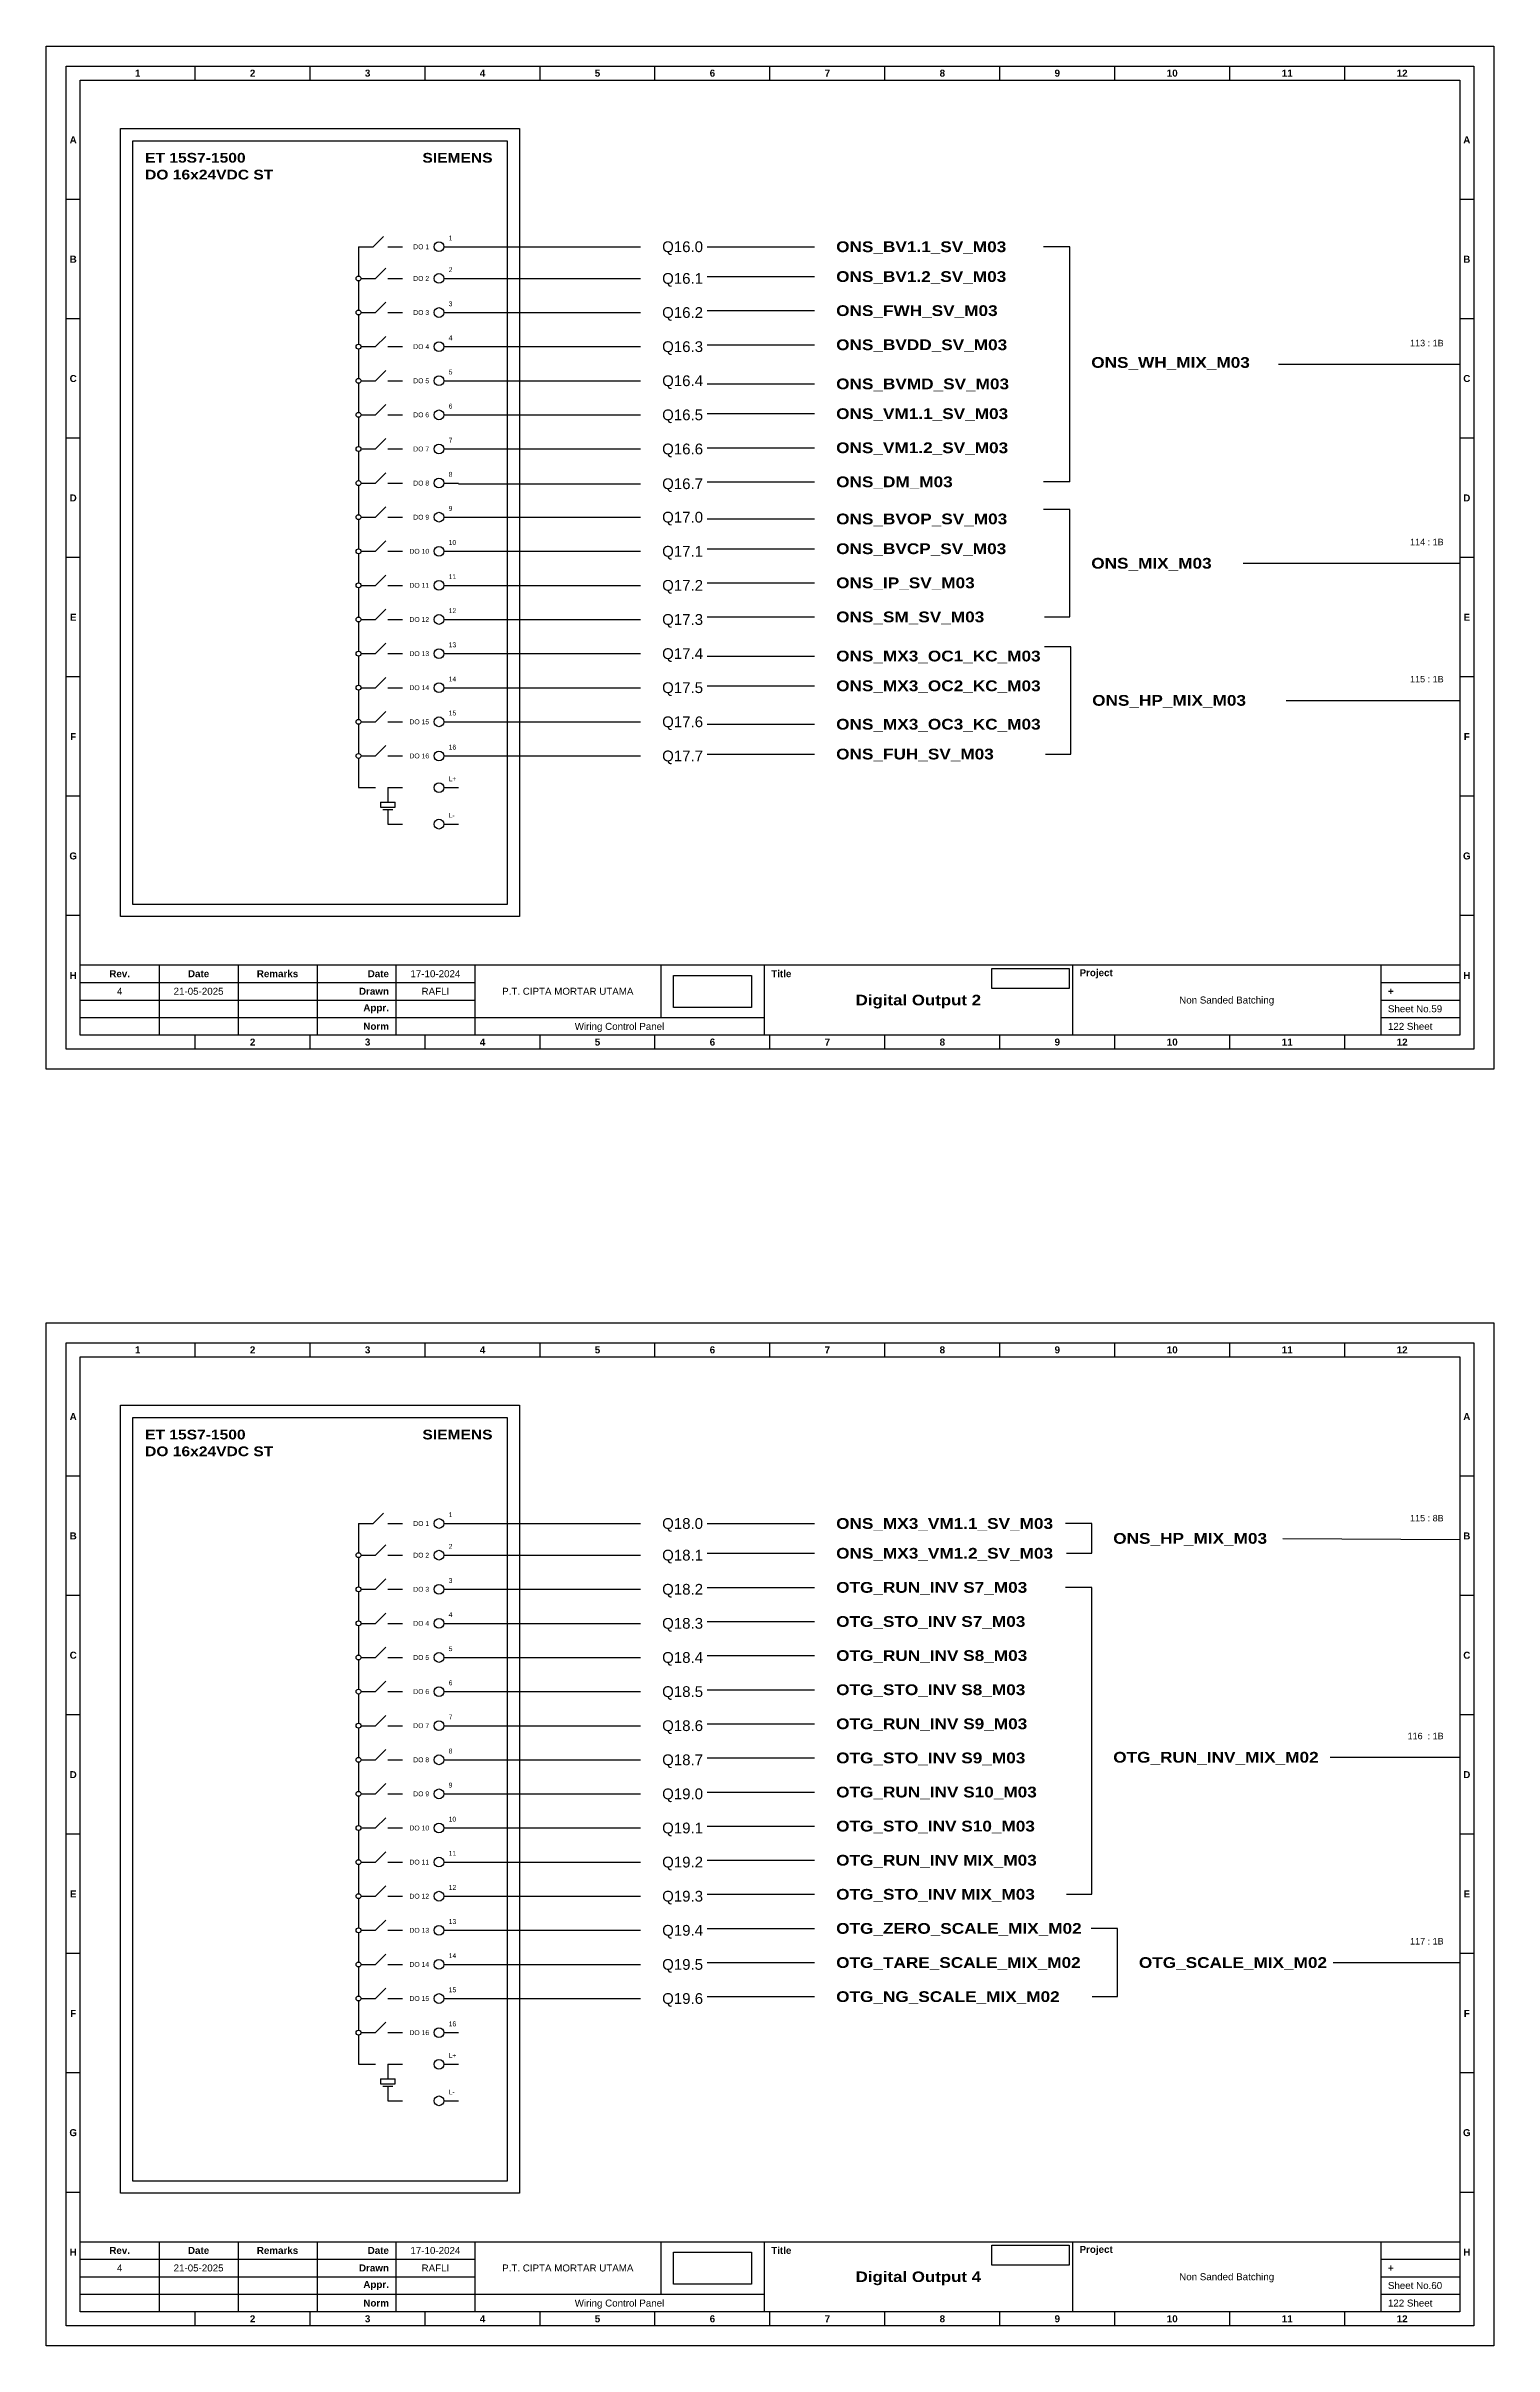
# Model space of a CAD drawing. Header units: centimetres. Extents: x 960 to 2473, y 652 to 2370.
# Drawn here: x 960.8 to 1230.1, y 652.5 to 1080.5 of the extents above; entities that cross this region are included whole.
import ezdxf
from ezdxf.enums import TextEntityAlignment as Align

# ---------------------------------------------------------------- set-up
doc = ezdxf.new("R2010")
doc.units = ezdxf.units.CM
doc.header["$MEASUREMENT"] = 0
doc.styles.add('Bold', font='ariblk.ttf', dxfattribs={"height": 25.4})
doc.styles.get("Standard").update_dxf_attribs({"font": 'arial.ttf'})
picture_1 = doc.add_image_def('image1.png', size_in_pixel=(2048, 847))
picture_2 = doc.add_image_def('image2.png', size_in_pixel=(2092, 542))

# ---------------------------------------------------------------- blocks, each defined once
blk = doc.blocks.new('KOP MU PROJECT')
at = {"color": 6, "ltscale": 50}
for p, q in [((27.74, 184.05), (27.74, 186.66)), ((49.13, 184.05), (49.13, 186.66)), ((70.51, 184.05), (70.51, 186.66)), ((91.89, 184.05), (91.89, 186.66)), ((113.27, 184.05), (113.27, 186.66)), ((134.66, 184.05), (134.66, 186.66)), ((156.04, 184.05), (156.04, 186.66)), ((177.42, 184.05), (177.42, 186.66)), ((198.8, 184.05), (198.8, 186.66)), ((220.19, 184.05), (220.19, 186.66)), ((241.57, 184.05), (241.57, 186.66)), ((6.36, 161.84), (3.75, 161.84)), ((265.59, 161.84), (262.98, 161.84)), ((6.36, 139.63), (3.75, 139.63)), ((265.59, 139.63), (262.98, 139.63)), ((6.36, 117.42), (3.75, 117.42)), ((265.59, 117.42), (262.98, 117.42)), ((6.36, 95.22), (3.75, 95.22)), ((265.59, 95.22), (262.98, 95.22)), ((6.36, 73.01), (3.75, 73.01)), ((265.59, 73.01), (262.98, 73.01)), ((6.36, 50.8), (3.75, 50.8)), ((265.59, 50.8), (262.98, 50.8)), ((6.36, 28.59), (3.75, 28.59)), ((265.59, 28.59), (262.98, 28.59)), ((27.74, 3.75), (27.74, 6.36)), ((49.13, 3.75), (49.13, 6.36)), ((70.51, 3.75), (70.51, 6.36)), ((91.89, 3.75), (91.89, 6.36)), ((113.27, 3.75), (113.27, 6.36)), ((134.66, 3.75), (134.66, 6.36)), ((156.04, 3.75), (156.04, 6.36)), ((177.42, 3.75), (177.42, 6.36)), ((198.8, 3.75), (198.8, 6.36)), ((220.19, 3.75), (220.19, 6.36)), ((241.57, 3.75), (241.57, 6.36))]:
    blk.add_line(p, q, dxfattribs=at)
at = {"ltscale": 50}
for p, q in [((6.36, 19.41), (262.98, 19.41)), ((21.04, 19.41), (21.04, 6.36)), ((35.72, 19.41), (35.72, 6.36)), ((50.41, 19.41), (50.41, 6.36)), ((65.09, 19.41), (65.09, 6.36)), ((79.77, 19.41), (79.77, 6.36)), ((114.35, 19.41), (114.35, 9.62)), ((133.6, 19.41), (133.6, 6.36)), ((190.95, 19.41), (190.95, 6.36)), ((248.3, 19.41), (248.3, 6.36)), ((6.36, 16.15), (79.77, 16.15)), ((6.36, 12.89), (79.77, 12.89)), ((248.3, 16.15), (262.98, 16.15)), ((248.3, 12.89), (262.98, 12.89)), ((6.36, 9.62), (133.6, 9.62)), ((248.3, 9.62), (262.98, 9.62))]:
    blk.add_line(p, q, dxfattribs=at)
at = {"color": 1, "ltscale": 50}
blk.add_lwpolyline([(269.34, 0), (0, 0), (0, 190.41), (269.34, 190.41)], close=True, dxfattribs=at)
at = {"color": 6, "ltscale": 50}
for points in [[(265.59, 3.75), (3.75, 3.75), (3.75, 186.66), (265.59, 186.66)], [(262.98, 6.36), (6.36, 6.36), (6.36, 184.05), (262.98, 184.05)]]:
    blk.add_lwpolyline(points, close=True, dxfattribs=at)
at = {"ltscale": 50, "char_height": 1.305, "attachment_point": 4}
for s, width, heights, insert in [('\\pxqc;{\\fArial|b1|i0|c0|p34;1}', 21.3825, [2.51], (6.36, 185.36)), ('\\pxqc;{\\fArial|b1|i0|c0|p34;2}', 21.3825, [2.51], (27.74, 185.36)), ('\\pxqc;{\\fArial|b1|i0|c0|p34;3}', 21.3825, [2.51], (49.13, 185.36)), ('\\pxqc;{\\fArial|b1|i0|c0|p34;4}', 21.3825, [2.51], (70.51, 185.36)), ('\\pxqc;{\\fArial|b1|i0|c0|p34;5}', 21.3825, [2.51], (91.89, 185.36)), ('\\pxqc;{\\fArial|b1|i0|c0|p34;6}', 21.3825, [2.51], (113.27, 185.36)), ('\\pxqc;{\\fArial|b1|i0|c0|p34;7}', 21.3825, [2.51], (134.66, 185.36)), ('\\pxqc;{\\fArial|b1|i0|c0|p34;8}', 21.3825, [2.51], (156.04, 185.36)), ('\\pxqc;{\\fArial|b1|i0|c0|p34;9}', 21.3825, [2.51], (177.42, 185.36)), ('\\pxqc;{\\fArial|b1|i0|c0|p34;10}', 21.3825, [2.51], (198.8, 185.36)), ('\\pxqc;{\\fArial|b1|i0|c0|p34;11}', 21.3825, [2.51], (220.19, 185.36)), ('\\pxqc;{\\fArial|b1|i0|c0|p34;12}', 21.3825, [2.51], (241.57, 185.36)), ('\\pxqc;{\\fArial|b1|i0|c0|p34;A}', 2.61, [2.51], (3.75, 172.95)), ('\\pxqc;{\\fArial|b1|i0|c0|p34;A}', 2.61, [2.51], (262.98, 172.95)), ('\\pxqc;{\\fArial|b1|i0|c0|p34;B}', 2.61, [2.51], (3.75, 150.74)), ('\\pxqc;{\\fArial|b1|i0|c0|p34;B}', 2.61, [2.51], (262.98, 150.74)), ('\\pxqc;{\\fArial|b1|i0|c0|p34;C}', 2.61, [2.51], (3.75, 128.53)), ('\\pxqc;{\\fArial|b1|i0|c0|p34;C}', 2.61, [2.51], (262.98, 128.53)), ('\\pxqc;{\\fArial|b1|i0|c0|p34;D}', 2.61, [2.51], (3.75, 106.32)), ('\\pxqc;{\\fArial|b1|i0|c0|p34;D}', 2.61, [2.51], (262.98, 106.32)), ('\\pxqc;{\\fArial|b1|i0|c0|p34;E}', 2.61, [2.51], (3.75, 84.11)), ('\\pxqc;{\\fArial|b1|i0|c0|p34;E}', 2.61, [2.51], (262.98, 84.11)), ('\\pxqc;{\\fArial|b1|i0|c0|p34;F}', 2.61, [2.51], (3.75, 61.9)), ('\\pxqc;{\\fArial|b1|i0|c0|p34;F}', 2.61, [2.51], (262.98, 61.9)), ('\\pxqc;{\\fArial|b1|i0|c0|p34;G}', 2.61, [2.51], (3.75, 39.69)), ('\\pxqc;{\\fArial|b1|i0|c0|p34;G}', 2.61, [2.51], (262.98, 39.69)), ('\\pxqc;{\\fArial|b1|i0|c0|p34;H}', 2.61, [2.51], (3.75, 17.47)), ('\\pxqc;{\\fArial|b1|i0|c0|p34;Rev.}', 14.6811, [2.88], (6.36, 17.78)), ('\\pxqc;{\\fArial|b1|i0|c0|p34;Date}', 14.6811, [2.88], (21.04, 17.78)), ('\\pxqc;{\\fArial|b1|i0|c0|p34;Remarks}', 14.6811, [2.88], (35.72, 17.78)), ('\\pxqr;{\\fArial|b1|i0|c0|p34;Date}', 13.3761, [2.88], (50.41, 17.78)), ('\\pxql;{\\fArial|b1|i0|c0|p34;Title}', 50.2419, [2.88], (134.9, 17.78)), ('\\pxql;{\\fArial|b1|i0|c0|p34;Project}', 50.2419, [2.88], (192.25, 17.78)), ('\\pxqc;{\\fArial|b1|i0|c0|p34;H}', 2.61, [2.51], (262.98, 17.47)), ('\\pxqr;{\\fArial|b1|i0|c0|p34;Drawn}', 13.3761, [2.88], (50.41, 14.52)), ('\\pxql;{\\fArial|b1|i0|c0|p34;+}', 14.6811, [2.88], (249.61, 14.52)), ('\\pxqr;{\\fArial|b1|i0|c0|p34;Appr.}', 13.3761, [2.88], (50.41, 11.26)), ('\\pxqr;{\\fArial|b1|i0|c0|p34;Norm}', 13.3761, [2.88], (50.41, 7.99)), ('\\pxqc;{\\fArial|b1|i0|c0|p34;2}', 21.3825, [2.51], (27.74, 5.06)), ('\\pxqc;{\\fArial|b1|i0|c0|p34;3}', 21.3825, [2.51], (49.13, 5.06)), ('\\pxqc;{\\fArial|b1|i0|c0|p34;4}', 21.3825, [2.51], (70.51, 5.06)), ('\\pxqc;{\\fArial|b1|i0|c0|p34;5}', 21.3825, [2.51], (91.89, 5.06)), ('\\pxqc;{\\fArial|b1|i0|c0|p34;6}', 21.3825, [2.51], (113.27, 5.06)), ('\\pxqc;{\\fArial|b1|i0|c0|p34;7}', 21.3825, [2.51], (134.66, 5.06)), ('\\pxqc;{\\fArial|b1|i0|c0|p34;8}', 21.3825, [2.51], (156.04, 5.06)), ('\\pxqc;{\\fArial|b1|i0|c0|p34;9}', 21.3825, [2.51], (177.42, 5.06)), ('\\pxqc;{\\fArial|b1|i0|c0|p34;10}', 21.3825, [2.51], (198.8, 5.06)), ('\\pxqc;{\\fArial|b1|i0|c0|p34;11}', 21.3825, [2.51], (220.19, 5.06)), ('\\pxqc;{\\fArial|b1|i0|c0|p34;12}', 21.3825, [2.51], (241.57, 5.06))]:
    blk.add_mtext_dynamic_manual_height_columns(s, width=width, gutter_width=0.0326, heights=heights, dxfattribs=dict(at, insert=insert))
at = {"ltscale": 50}
for tag, p in [('DATECREATED', (72.43, 17.78)), ('REV', (13.7, 14.52)), ('REVDATE', (28.38, 14.52)), ('REMARKS', (43.06, 14.52)), ('DRAWN', (72.43, 14.52)), ('COMPANY', (97.06, 14.52)), ('PROJECT', (219.62, 12.89)), ('NORM', (72.43, 7.99)), ('APPR', (72.43, 11.26)), ('DRAWINGCATEGORY', (106.68, 7.99)), ('DESCRIPTION', (162.27, 10.03))]:
    blk.add_attdef(tag, text='', height=1.3, dxfattribs=at).set_placement(p, align=Align.MIDDLE_CENTER)
at = {"ltscale": 50, "style": 'Bold'}
blk.add_attdef('TITLE', text='', height=1.96, dxfattribs=at).set_placement((162.27, 12.89), align=Align.MIDDLE_CENTER)
at = {"ltscale": 50}
for tag, p in [('TOTALSHEET', (249.61, 7.99)), ('SHEETNUMBER', (249.61, 11.26))]:
    blk.add_attdef(tag, text='', height=1.3, dxfattribs=at).set_placement(p, align=Align.MIDDLE_LEFT)
image = blk.add_image(picture_1, insert=(116.72, 11.48), size_in_units=(14.5, 6), dxfattribs=at)
image.dxf.flags = 15
image = blk.add_image(picture_2, insert=(175.94, 15.04), size_in_units=(14.36, 3.72), dxfattribs=at)
image.dxf.flags = 15

msp = doc.modelspace()

# ---------------------------------------------------------------- linework, layer by layer
at = {"ltscale": 50}
for p, q in [((1021.62, 1043.11), (1023.54, 1045.03)), ((1018.9, 1043.11), (1021.62, 1043.11)), ((1018.9, 1043.11), (1018.9, 1037.67)), ((1024.34, 1043.11), (1027.06, 1043.11)), ((1018.9, 1036.76), (1018.9, 1031.32)), ((1019.35, 1037.21), (1022.07, 1037.21)), ((1022.07, 1037.21), (1024, 1039.14)), ((1024.34, 1037.21), (1027.06, 1037.21)), ((1022.07, 1030.87), (1024, 1032.79)), ((1018.9, 1030.41), (1018.9, 1024.97)), ((1019.35, 1030.87), (1022.07, 1030.87)), ((1024.34, 1030.87), (1027.06, 1030.87)), ((1018.9, 1024.07), (1018.9, 1018.63)), ((1019.35, 1024.52), (1022.07, 1024.52)), ((1022.07, 1024.52), (1024, 1026.44)), ((1024.34, 1024.52), (1027.06, 1024.52)), ((1022.07, 1018.17), (1024, 1020.1)), ((1018.9, 1017.72), (1018.9, 1012.28)), ((1019.35, 1018.17), (1022.07, 1018.17)), ((1024.34, 1018.17), (1027.06, 1018.17)), ((1018.9, 1011.37), (1018.9, 1005.93)), ((1019.35, 1011.83), (1022.07, 1011.83)), ((1022.07, 1011.83), (1024, 1013.75)), ((1024.34, 1011.83), (1027.06, 1011.83)), ((1022.07, 1005.48), (1024, 1007.4)), ((1018.9, 1005.03), (1018.9, 999.59)), ((1019.35, 1005.48), (1022.07, 1005.48)), ((1024.34, 1005.48), (1027.06, 1005.48)), ((1018.9, 998.68), (1018.9, 993.24)), ((1019.35, 999.13), (1022.07, 999.13)), ((1022.07, 999.13), (1024, 1001.06)), ((1024.34, 999.13), (1027.06, 999.13)), ((1022.07, 992.79), (1024, 994.71)), ((1018.9, 992.33), (1018.9, 986.89)), ((1019.35, 992.79), (1022.07, 992.79)), ((1024.34, 992.79), (1027.06, 992.79)), ((1018.9, 985.99), (1018.9, 980.55)), ((1019.35, 986.44), (1022.07, 986.44)), ((1022.07, 986.44), (1024, 988.36)), ((1024.34, 986.44), (1027.06, 986.44)), ((1019.35, 980.1), (1022.07, 980.1)), ((1022.07, 980.1), (1024, 982.02)), ((1024.34, 980.1), (1027.06, 980.1)), ((1018.9, 979.64), (1018.9, 974.2)), ((1018.9, 973.3), (1018.9, 967.86)), ((1019.35, 973.75), (1022.07, 973.75)), ((1022.07, 973.75), (1024, 975.67)), ((1024.34, 973.75), (1027.06, 973.75)), ((1019.35, 967.4), (1022.07, 967.4)), ((1022.07, 967.4), (1024, 969.33)), ((1024.34, 967.4), (1027.06, 967.4)), ((1018.9, 966.95), (1018.9, 961.51)), ((1022.07, 961.06), (1024, 962.98)), ((1018.9, 960.6), (1018.9, 955.16)), ((1019.35, 961.06), (1022.07, 961.06)), ((1024.34, 961.06), (1027.06, 961.06)), ((1019.35, 954.71), (1022.07, 954.71)), ((1022.07, 954.71), (1024, 956.63)), ((1024.34, 954.71), (1027.06, 954.71)), ((1018.9, 954.26), (1018.9, 948.82)), ((1022.07, 948.36), (1024, 950.29)), ((1018.9, 947.91), (1018.9, 942.47)), ((1019.35, 948.36), (1022.07, 948.36)), ((1024.34, 948.36), (1027.06, 948.36)), ((1018.9, 942.47), (1022.07, 942.47)), ((1024.34, 942.47), (1027.06, 942.47)), ((1024.34, 942.47), (1024.34, 939.75)), ((1022.98, 939.75), (1025.7, 939.75)), ((1022.98, 939.75), (1022.98, 938.85)), ((1022.98, 938.85), (1025.7, 938.85)), ((1023.43, 938.39), (1025.25, 938.39)), ((1024.34, 938.39), (1024.34, 935.67)), ((1025.7, 938.85), (1025.7, 939.75)), ((1024.34, 935.67), (1027.06, 935.67)), ((1018.9, 805.53), (1021.62, 805.53)), ((1018.9, 805.53), (1018.9, 800.09)), ((1021.62, 805.53), (1023.54, 807.46)), ((1024.34, 805.53), (1027.06, 805.53)), ((1022.07, 799.64), (1024, 801.56)), ((1018.9, 799.19), (1018.9, 793.75)), ((1019.35, 799.64), (1022.07, 799.64)), ((1024.34, 799.64), (1027.06, 799.64)), ((1018.9, 792.84), (1018.9, 787.4)), ((1019.35, 793.29), (1022.07, 793.29)), ((1022.07, 793.29), (1024, 795.22)), ((1024.34, 793.29), (1027.06, 793.29)), ((1022.07, 786.95), (1024, 788.87)), ((1018.9, 786.49), (1018.9, 781.05)), ((1019.35, 786.95), (1022.07, 786.95)), ((1024.34, 786.95), (1027.06, 786.95)), ((1018.9, 780.15), (1018.9, 774.71)), ((1019.35, 780.6), (1022.07, 780.6)), ((1022.07, 780.6), (1024, 782.52)), ((1024.34, 780.6), (1027.06, 780.6)), ((1022.07, 774.25), (1024, 776.18)), ((1018.9, 773.8), (1018.9, 768.36)), ((1019.35, 774.25), (1022.07, 774.25)), ((1024.34, 774.25), (1027.06, 774.25)), ((1018.9, 767.46), (1018.9, 762.02)), ((1019.35, 767.91), (1022.07, 767.91)), ((1022.07, 767.91), (1024, 769.83)), ((1024.34, 767.91), (1027.06, 767.91)), ((1022.07, 761.56), (1024, 763.49)), ((1018.9, 761.11), (1018.9, 755.67)), ((1019.35, 761.56), (1022.07, 761.56)), ((1024.34, 761.56), (1027.06, 761.56)), ((1018.9, 754.76), (1018.9, 749.32)), ((1019.35, 755.22), (1022.07, 755.22)), ((1022.07, 755.22), (1024, 757.14)), ((1024.34, 755.22), (1027.06, 755.22)), ((1022.07, 748.87), (1024, 750.79)), ((1018.9, 748.42), (1018.9, 742.98)), ((1019.35, 748.87), (1022.07, 748.87)), ((1024.34, 748.87), (1027.06, 748.87)), ((1018.9, 742.07), (1018.9, 736.63)), ((1019.35, 742.52), (1022.07, 742.52)), ((1022.07, 742.52), (1024, 744.45)), ((1024.34, 742.52), (1027.06, 742.52)), ((1019.35, 736.18), (1022.07, 736.18)), ((1022.07, 736.18), (1024, 738.1)), ((1024.34, 736.18), (1027.06, 736.18)), ((1018.9, 735.72), (1018.9, 730.28)), ((1018.9, 729.38), (1018.9, 723.94)), ((1019.35, 729.83), (1022.07, 729.83)), ((1022.07, 729.83), (1024, 731.75)), ((1024.34, 729.83), (1027.06, 729.83)), ((1019.35, 723.48), (1022.07, 723.48)), ((1022.07, 723.48), (1024, 725.41)), ((1024.34, 723.48), (1027.06, 723.48)), ((1018.9, 723.03), (1018.9, 717.59)), ((1022.07, 717.14), (1024, 719.06)), ((1018.9, 716.68), (1018.9, 711.24)), ((1019.35, 717.14), (1022.07, 717.14)), ((1024.34, 717.14), (1027.06, 717.14)), ((1019.35, 710.79), (1022.07, 710.79)), ((1022.07, 710.79), (1024, 712.71)), ((1024.34, 710.79), (1027.06, 710.79)), ((1018.9, 710.34), (1018.9, 704.9)), ((1018.9, 704.9), (1022.07, 704.9)), ((1022.98, 702.18), (1025.7, 702.18)), ((1022.98, 702.18), (1022.98, 701.28)), ((1024.34, 704.9), (1027.06, 704.9)), ((1024.34, 704.9), (1024.34, 702.18)), ((1025.7, 701.28), (1025.7, 702.18)), ((1022.98, 701.28), (1025.7, 701.28)), ((1023.43, 700.82), (1025.25, 700.82)), ((1024.34, 700.82), (1024.34, 698.1)), ((1024.34, 698.1), (1027.06, 698.1))]:
    msp.add_line(p, q, dxfattribs=at)
at = {"color": 6, "ltscale": 50}
for p, q in [((1034.75, 1043.11), (1037.47, 1043.11)), ((1034.75, 1037.21), (1037.47, 1037.21)), ((1034.75, 1030.87), (1037.47, 1030.87)), ((1034.75, 1024.52), (1037.47, 1024.52)), ((1034.75, 1018.17), (1037.47, 1018.17)), ((1034.75, 1011.83), (1037.47, 1011.83)), ((1034.75, 1005.48), (1037.47, 1005.48)), ((1034.75, 999.13), (1037.47, 999.13)), ((1034.75, 992.79), (1037.47, 992.79)), ((1034.75, 986.44), (1037.47, 986.44)), ((1034.75, 980.1), (1037.47, 980.1)), ((1034.75, 973.75), (1037.47, 973.75)), ((1034.75, 967.4), (1037.47, 967.4)), ((1034.75, 961.06), (1037.47, 961.06)), ((1034.75, 954.71), (1037.47, 954.71)), ((1034.75, 948.36), (1037.47, 948.36)), ((1034.75, 942.47), (1037.47, 942.47)), ((1034.75, 935.67), (1037.47, 935.67)), ((1034.75, 805.53), (1037.47, 805.53)), ((1034.75, 799.64), (1037.47, 799.64)), ((1034.75, 793.29), (1037.47, 793.29)), ((1034.75, 786.95), (1037.47, 786.95)), ((1034.75, 780.6), (1037.47, 780.6)), ((1034.75, 774.25), (1037.47, 774.25)), ((1034.75, 767.91), (1037.47, 767.91)), ((1034.75, 761.56), (1037.47, 761.56)), ((1034.75, 755.22), (1037.47, 755.22)), ((1034.75, 748.87), (1037.47, 748.87)), ((1034.75, 742.52), (1037.47, 742.52)), ((1034.75, 736.18), (1037.47, 736.18)), ((1034.75, 729.83), (1037.47, 729.83)), ((1034.75, 723.48), (1037.47, 723.48)), ((1034.75, 717.14), (1037.47, 717.14)), ((1034.75, 710.79), (1037.47, 710.79)), ((1034.75, 704.9), (1037.47, 704.9)), ((1034.75, 698.1), (1037.47, 698.1))]:
    msp.add_line(p, q, dxfattribs=at)
at = {"color": 146, "ltscale": 50, "true_color": 0x105689}
for p, q in [((1037.47, 1043.11), (1071.37, 1043.11)), ((1083.74, 1043.11), (1103.74, 1043.11)), ((1151.19, 1043.11), (1146.31, 1043.11)), ((1151.19, 999.36), (1151.19, 1043.11)), ((1037.47, 1037.21), (1071.37, 1037.21)), ((1083.74, 1037.56), (1103.74, 1037.56)), ((1037.47, 1030.87), (1071.37, 1030.87)), ((1083.74, 1031.22), (1103.74, 1031.22)), ((1037.47, 1024.52), (1071.37, 1024.52)), ((1083.74, 1024.87), (1103.74, 1024.87)), ((1189.99, 1021.23), (1223.74, 1021.23)), ((1037.47, 1018.17), (1071.37, 1018.17)), ((1083.74, 1017.59), (1103.74, 1017.59)), ((1037.47, 1011.83), (1071.37, 1011.83)), ((1083.74, 1012.05), (1103.74, 1012.05)), ((1037.47, 1005.48), (1071.37, 1005.48)), ((1083.74, 1005.7), (1103.74, 1005.7)), ((1037.47, 999.01), (1071.37, 999.01)), ((1083.74, 999.36), (1103.74, 999.36)), ((1151.19, 999.36), (1146.31, 999.36)), ((1151.19, 994.19), (1146.31, 994.19)), ((1151.19, 974.23), (1151.19, 994.19)), ((1037.47, 992.79), (1071.37, 992.79)), ((1083.74, 992.46), (1103.74, 992.46)), ((1037.47, 986.44), (1071.37, 986.44)), ((1083.74, 986.92), (1103.74, 986.92)), ((1037.47, 980.1), (1071.37, 980.1)), ((1083.74, 980.57), (1103.74, 980.57)), ((1183.45, 984.21), (1223.74, 984.21)), ((1037.47, 973.75), (1071.37, 973.75)), ((1083.74, 974.23), (1103.74, 974.23)), ((1146.48, 974.23), (1151.19, 974.23)), ((1037.47, 967.4), (1071.37, 967.4)), ((1151.36, 968.68), (1146.48, 968.68)), ((1151.36, 948.71), (1151.36, 968.68)), ((1083.74, 966.95), (1103.74, 966.95)), ((1037.47, 961.06), (1071.37, 961.06)), ((1083.74, 961.41), (1103.74, 961.41)), ((1191.45, 958.7), (1223.74, 958.7)), ((1037.47, 954.71), (1071.37, 954.71)), ((1083.74, 954.26), (1103.74, 954.26)), ((1037.47, 948.36), (1071.37, 948.36)), ((1083.74, 948.71), (1103.74, 948.71)), ((1146.65, 948.71), (1151.36, 948.71)), ((1037.47, 805.53), (1071.37, 805.53)), ((1083.74, 805.53), (1103.74, 805.53)), ((1155.28, 805.53), (1150.4, 805.53)), ((1155.28, 799.99), (1155.28, 805.53)), ((1190.82, 802.76), (1223.74, 802.57)), ((1037.47, 799.64), (1071.37, 799.64)), ((1083.74, 799.99), (1103.74, 799.99)), ((1150.57, 799.99), (1155.28, 799.99)), ((1037.47, 793.29), (1071.37, 793.29)), ((1083.74, 793.64), (1103.74, 793.64)), ((1155.28, 793.64), (1150.4, 793.64)), ((1155.28, 736.53), (1155.28, 793.64)), ((1037.47, 786.95), (1071.37, 786.95)), ((1083.74, 787.3), (1103.74, 787.3)), ((1037.47, 780.6), (1071.37, 780.6)), ((1083.74, 780.95), (1103.74, 780.95)), ((1037.47, 774.25), (1071.37, 774.25)), ((1083.74, 774.6), (1103.74, 774.6)), ((1037.47, 767.91), (1071.37, 767.91)), ((1083.74, 768.26), (1103.74, 768.26)), ((1083.74, 761.91), (1103.74, 761.91)), ((1199.65, 762.03), (1223.74, 762.03)), ((1037.47, 761.56), (1071.37, 761.56)), ((1037.47, 755.22), (1071.37, 755.22)), ((1083.74, 755.56), (1103.74, 755.56)), ((1083.74, 749.22), (1103.74, 749.22)), ((1037.47, 748.87), (1071.37, 748.87)), ((1037.47, 742.52), (1071.37, 742.52)), ((1083.74, 742.87), (1103.74, 742.87)), ((1037.47, 736.18), (1071.37, 736.18)), ((1083.74, 736.53), (1103.74, 736.53)), ((1150.57, 736.53), (1155.28, 736.53)), ((1037.47, 729.83), (1071.37, 729.83)), ((1083.74, 730.18), (1103.74, 730.18)), ((1160.05, 730.18), (1155.18, 730.18)), ((1160.05, 717.49), (1160.05, 730.18)), ((1037.47, 723.48), (1071.37, 723.48)), ((1083.74, 723.83), (1103.74, 723.83)), ((1200.2, 723.83), (1223.74, 723.83)), ((1037.47, 717.14), (1071.37, 717.14)), ((1083.74, 717.49), (1103.74, 717.49)), ((1155.35, 717.49), (1160.05, 717.49))]:
    msp.add_line(p, q, dxfattribs=at)
at = {"ltscale": 50}
for points in [[(974.62, 1065.1), (1048.81, 1065.1), (1048.81, 918.47), (974.62, 918.47)], [(974.62, 827.53), (1048.81, 827.53), (1048.81, 680.9), (974.62, 680.9)]]:
    msp.add_lwpolyline(points, close=True, dxfattribs=at)
at = {"color": 6, "ltscale": 50}
for points in [[(976.89, 1062.83), (1046.54, 1062.83), (1046.54, 920.73), (976.89, 920.73)], [(976.89, 825.26), (1046.54, 825.26), (1046.54, 683.16), (976.89, 683.16)]]:
    msp.add_lwpolyline(points, close=True, dxfattribs=at)
at = {"color": 6, "ltscale": 500}
for centre in [(1033.85, 1043.11), (1033.85, 1037.21), (1033.85, 1030.87), (1033.85, 1024.52), (1033.85, 1018.17), (1033.85, 1011.83), (1033.85, 1005.48), (1033.85, 999.13), (1033.85, 992.79), (1033.85, 986.44), (1033.85, 980.1), (1033.85, 973.75), (1033.85, 967.4), (1033.85, 961.06), (1033.85, 954.71), (1033.85, 948.36), (1033.85, 942.47), (1033.85, 935.67), (1033.85, 805.53), (1033.85, 799.64), (1033.85, 793.29), (1033.85, 786.95), (1033.85, 780.6), (1033.85, 774.25), (1033.85, 767.91), (1033.85, 761.56), (1033.85, 755.22), (1033.85, 748.87), (1033.85, 742.52), (1033.85, 736.18), (1033.85, 729.83), (1033.85, 723.48), (1033.85, 717.14), (1033.85, 710.79), (1033.85, 704.9), (1033.85, 698.1)]:
    msp.add_circle(centre, 0.907, dxfattribs=at)
at = {"ltscale": 500}
for centre in [(1018.9, 1037.21), (1018.9, 1030.87), (1018.9, 1024.52), (1018.9, 1018.17), (1018.9, 1011.83), (1018.9, 1005.48), (1018.9, 999.13), (1018.9, 992.79), (1018.9, 986.44), (1018.9, 980.1), (1018.9, 973.75), (1018.9, 967.4), (1018.9, 961.06), (1018.9, 954.71), (1018.9, 948.36), (1018.9, 799.64), (1018.9, 793.29), (1018.9, 786.95), (1018.9, 780.6), (1018.9, 774.25), (1018.9, 767.91), (1018.9, 761.56), (1018.9, 755.22), (1018.9, 748.87), (1018.9, 742.52), (1018.9, 736.18), (1018.9, 729.83), (1018.9, 723.48), (1018.9, 717.14), (1018.9, 710.79)]:
    msp.add_circle(centre, 0.453, dxfattribs=at)

# ---------------------------------------------------------------- block references
for p, values in [((960.76, 890.05), {'TITLE': 'Digital Output 2', 'PROJECT': 'Non Sanded Batching', 'COMPANY': 'P.T. CIPTA MORTAR UTAMA', 'DRAWINGCATEGORY': 'Wiring Control Panel', 'DRAWN': 'RAFLI', 'DATECREATED': '17-10-2024', 'REVDATE': '21-05-2025', 'REV': '4', 'SHEETNUMBER': 'Sheet No.59', 'TOTALSHEET': '122 Sheet'}), ((960.76, 652.48), {'TITLE': 'Digital Output 4', 'PROJECT': 'Non Sanded Batching', 'COMPANY': 'P.T. CIPTA MORTAR UTAMA', 'DRAWINGCATEGORY': 'Wiring Control Panel', 'DRAWN': 'RAFLI', 'DATECREATED': '17-10-2024', 'REVDATE': '21-05-2025', 'REV': '4', 'SHEETNUMBER': 'Sheet No.60', 'TOTALSHEET': '122 Sheet'})]:
    msp.add_blockref('KOP MU PROJECT', p).add_auto_attribs(values)

# ---------------------------------------------------------------- texts
at = {"ltscale": 500, "style": 'Bold'}
for s, p in [('ET 15S7-1500', (979.19, 1060.57)), ('DO 16x24VDC ST', (979.19, 1057.44)), ('ET 15S7-1500', (979.19, 822.99)), ('DO 16x24VDC ST', (979.19, 819.87))]:
    msp.add_text(s, height=1.8132, dxfattribs=at).set_placement(p, align=Align.TOP_LEFT)
for p in [(1043.82, 1060.57), (1043.82, 822.99)]:
    msp.add_text('SIEMENS', height=1.813, dxfattribs=at).set_placement(p, align=Align.TOP_RIGHT)
at = {"ltscale": 500}
for s, p in [('1', (1035.66, 1044.01)), ('2', (1035.66, 1038.12)), ('3', (1035.66, 1031.77)), ('4', (1035.66, 1025.43)), ('5', (1035.66, 1019.08)), ('6', (1035.66, 1012.73)), ('7', (1035.66, 1006.39)), ('8', (1035.66, 1000.04)), ('9', (1035.66, 993.69)), ('10', (1035.66, 987.35)), ('11', (1035.66, 981)), ('12', (1035.66, 974.66)), ('13', (1035.66, 968.31)), ('14', (1035.66, 961.96)), ('15', (1035.66, 955.62)), ('16', (1035.66, 949.27)), ('L+', (1035.66, 943.38)), ('L-', (1035.66, 936.58)), ('1', (1035.66, 806.44)), ('2', (1035.66, 800.55)), ('3', (1035.66, 794.2)), ('4', (1035.66, 787.85)), ('5', (1035.66, 781.51)), ('6', (1035.66, 775.16)), ('7', (1035.66, 768.81)), ('8', (1035.66, 762.47)), ('9', (1035.66, 756.12)), ('10', (1035.66, 749.78)), ('11', (1035.66, 743.43)), ('12', (1035.66, 737.08)), ('13', (1035.66, 730.74)), ('14', (1035.66, 724.39)), ('15', (1035.66, 718.04)), ('16', (1035.66, 711.7)), ('L+', (1035.66, 705.81)), ('L-', (1035.66, 699.01))]:
    msp.add_text(s, height=0.907, dxfattribs=at).set_placement(p, align=Align.BOTTOM_LEFT)
for s, p in [('DO 1', (1032.03, 1043.11)), ('DO 2', (1032.03, 1037.21)), ('DO 3', (1032.03, 1030.87)), ('DO 4', (1032.03, 1024.52)), ('DO 5', (1032.03, 1018.17)), ('DO 6', (1032.03, 1011.83)), ('DO 7', (1032.03, 1005.48)), ('DO 8', (1032.03, 999.13)), ('DO 9', (1032.03, 992.79)), ('DO 10', (1032.03, 986.44)), ('DO 11', (1032.03, 980.1)), ('DO 12', (1032.03, 973.75)), ('DO 13', (1032.03, 967.4)), ('DO 14', (1032.03, 961.06)), ('DO 15', (1032.03, 954.71)), ('DO 16', (1032.03, 948.36)), ('DO 1', (1032.03, 805.53)), ('DO 2', (1032.03, 799.64)), ('DO 3', (1032.03, 793.29)), ('DO 4', (1032.03, 786.95)), ('DO 5', (1032.03, 780.6)), ('DO 6', (1032.03, 774.25)), ('DO 7', (1032.03, 767.91)), ('DO 8', (1032.03, 761.56)), ('DO 9', (1032.03, 755.22)), ('DO 10', (1032.03, 748.87)), ('DO 11', (1032.03, 742.52)), ('DO 12', (1032.03, 736.18)), ('DO 13', (1032.03, 729.83)), ('DO 14', (1032.03, 723.48)), ('DO 15', (1032.03, 717.14)), ('DO 16', (1032.03, 710.79))]:
    msp.add_text(s, height=0.907, dxfattribs=at).set_placement(p, align=Align.MIDDLE_RIGHT)
for s, p in [('Q16.0', (1075.37, 1043.11)), ('Q16.1', (1075.37, 1037.21)), ('Q16.2', (1075.37, 1030.87)), ('Q16.3', (1075.37, 1024.52)), ('Q16.4', (1075.37, 1018.17)), ('Q16.5', (1075.37, 1011.83)), ('Q16.6', (1075.37, 1005.48)), ('Q16.7', (1075.37, 999.01)), ('Q17.0', (1075.37, 992.79)), ('Q17.1', (1075.37, 986.44)), ('Q17.2', (1075.37, 980.1)), ('Q17.3', (1075.37, 973.75)), ('Q17.4', (1075.37, 967.4)), ('Q17.5', (1075.37, 961.06)), ('Q17.6', (1075.37, 954.71)), ('Q17.7', (1075.37, 948.36)), ('Q18.0', (1075.37, 805.53)), ('Q18.1', (1075.37, 799.64)), ('Q18.2', (1075.37, 793.29)), ('Q18.3', (1075.37, 786.95)), ('Q18.4', (1075.37, 780.6)), ('Q18.5', (1075.37, 774.25)), ('Q18.6', (1075.37, 767.91)), ('Q18.7', (1075.37, 761.56)), ('Q19.0', (1075.37, 755.22)), ('Q19.1', (1075.37, 748.87)), ('Q19.2', (1075.37, 742.52)), ('Q19.3', (1075.37, 736.18)), ('Q19.4', (1075.37, 729.83)), ('Q19.5', (1075.37, 723.48)), ('Q19.6', (1075.37, 717.14))]:
    msp.add_text(s, height=2, dxfattribs=at).set_placement(p, align=Align.MIDDLE_LEFT)
at = {"ltscale": 500, "style": 'Bold'}
for s, p in [('ONS_BV1.1_SV_M03', (1107.74, 1043.11)), ('ONS_BV1.2_SV_M03', (1107.74, 1037.56)), ('ONS_FWH_SV_M03', (1107.74, 1031.22)), ('ONS_BVDD_SV_M03', (1107.74, 1024.87)), ('ONS_BVMD_SV_M03', (1107.74, 1017.59)), ('ONS_WH_MIX_M03', (1155.19, 1021.58)), ('ONS_VM1.1_SV_M03', (1107.74, 1012.05)), ('ONS_VM1.2_SV_M03', (1107.74, 1005.7)), ('ONS_DM_M03', (1107.74, 999.36)), ('ONS_BVOP_SV_M03', (1107.74, 992.46)), ('ONS_BVCP_SV_M03', (1107.74, 986.92)), ('ONS_MIX_M03', (1155.19, 984.21)), ('ONS_IP_SV_M03', (1107.74, 980.57)), ('ONS_SM_SV_M03', (1107.74, 974.23)), ('ONS_MX3_OC1_KC_M03', (1107.74, 966.95)), ('ONS_MX3_OC2_KC_M03', (1107.74, 961.41)), ('ONS_HP_MIX_M03', (1155.36, 958.7)), ('ONS_MX3_OC3_KC_M03', (1107.74, 954.26)), ('ONS_FUH_SV_M03', (1107.74, 948.71)), ('ONS_MX3_VM1.1_SV_M03', (1107.74, 805.53)), ('ONS_MX3_VM1.2_SV_M03', (1107.74, 799.99)), ('ONS_HP_MIX_M03', (1159.28, 802.76)), ('OTG_RUN_INV S7_M03', (1107.74, 793.64)), ('OTG_STO_INV S7_M03', (1107.74, 787.3)), ('OTG_RUN_INV S8_M03', (1107.74, 780.95)), ('OTG_STO_INV S8_M03', (1107.74, 774.6)), ('OTG_RUN_INV S9_M03', (1107.74, 768.26)), ('OTG_STO_INV S9_M03', (1107.74, 761.91)), ('OTG_RUN_INV_MIX_M02', (1159.28, 762.03)), ('OTG_RUN_INV S10_M03', (1107.74, 755.56)), ('OTG_STO_INV S10_M03', (1107.74, 749.22)), ('OTG_RUN_INV MIX_M03', (1107.74, 742.87)), ('OTG_STO_INV MIX_M03', (1107.74, 736.53)), ('OTG_ZERO_SCALE_MIX_M02', (1107.74, 730.18)), ('OTG_TARE_SCALE_MIX_M02', (1107.74, 723.83)), ('OTG_SCALE_MIX_M02', (1164.05, 723.83)), ('OTG_NG_SCALE_MIX_M02', (1107.74, 717.49))]:
    msp.add_text(s, height=2, dxfattribs=at).set_placement(p, align=Align.MIDDLE_LEFT)
at = {"ltscale": 500}
for s, p in [('113 : 1B', (1220.74, 1024.23)), ('114 : 1B', (1220.74, 987.21)), ('115 : 1B', (1220.74, 961.7)), ('115 : 8B', (1220.74, 805.57)), ('116  : 1B', (1220.74, 765.03)), ('117 : 1B', (1220.74, 726.83))]:
    msp.add_text(s, height=1.2, dxfattribs=at).set_placement(p, align=Align.BOTTOM_RIGHT)

doc.saveas('drawing.dxf')
